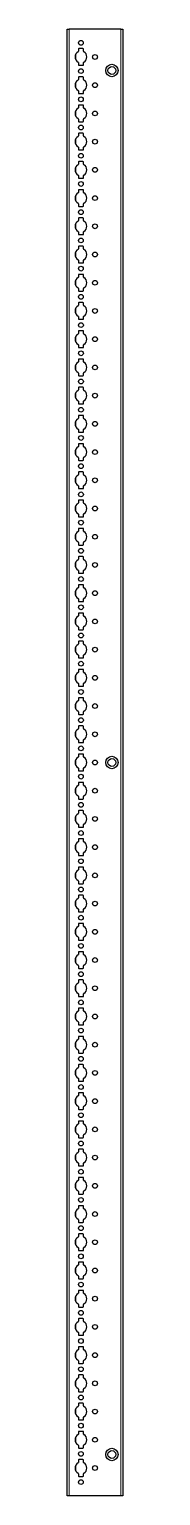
# Model space of a CAD drawing. Header units: millimetres. Extents: x -199 to 2881, y -1547 to 1507.
# Drawn here: x 2831 to 2881, y -852 to 447 of the extents above; entities that cross this region are included whole.
import ezdxf

# ---------------------------------------------------------------- set-up
doc = ezdxf.new("R2010")
doc.units = ezdxf.units.MM

msp = doc.modelspace()

# ---------------------------------------------------------------- linework, layer by layer
at = {"color": 7, "linetype": 'Continuous', "lineweight": 25}
for p, q in [((2831.45, -851.79), (2831.45, 447.21)), ((2831.45, 447.21), (2833.45, 447.21)), ((2879.15, 447.21), (2833.45, 447.21)), ((2879.15, 447.21), (2881.15, 447.21)), ((2881.15, 447.21), (2881.15, -851.79)), ((2841.5, 429.61), (2841.5, 427.73)), ((2845.6, 430.11), (2842, 430.11)), ((2846.1, 427.73), (2846.1, 429.61)), ((2841.5, 417.68), (2841.5, 415.81)), ((2846.1, 415.81), (2846.1, 417.68)), ((2841.5, 404.61), (2841.5, 402.73)), ((2842, 415.31), (2845.6, 415.31)), ((2845.6, 405.11), (2842, 405.11)), ((2846.1, 402.73), (2846.1, 404.61)), ((2841.5, 392.68), (2841.5, 390.81)), ((2842, 390.31), (2845.6, 390.31)), ((2846.1, 390.81), (2846.1, 392.68)), ((2841.5, 379.61), (2841.5, 377.73)), ((2845.6, 380.11), (2842, 380.11)), ((2846.1, 377.73), (2846.1, 379.61)), ((2841.5, 367.68), (2841.5, 365.81)), ((2842, 365.31), (2845.6, 365.31)), ((2846.1, 365.81), (2846.1, 367.68)), ((2841.5, 354.61), (2841.5, 352.73)), ((2845.6, 355.11), (2842, 355.11)), ((2846.1, 352.73), (2846.1, 354.61)), ((2841.5, 342.68), (2841.5, 340.81)), ((2842, 340.31), (2845.6, 340.31)), ((2846.1, 340.81), (2846.1, 342.68)), ((2841.5, 329.61), (2841.5, 327.73)), ((2845.6, 330.11), (2842, 330.11)), ((2846.1, 327.73), (2846.1, 329.61)), ((2841.5, 317.68), (2841.5, 315.81)), ((2842, 315.31), (2845.6, 315.31)), ((2846.1, 315.81), (2846.1, 317.68)), ((2841.5, 304.61), (2841.5, 302.73)), ((2845.6, 305.11), (2842, 305.11)), ((2846.1, 302.73), (2846.1, 304.61)), ((2841.5, 292.68), (2841.5, 290.81)), ((2842, 290.31), (2845.6, 290.31)), ((2846.1, 290.81), (2846.1, 292.68)), ((2841.5, 279.61), (2841.5, 277.73)), ((2845.6, 280.11), (2842, 280.11)), ((2846.1, 277.73), (2846.1, 279.61)), ((2841.5, 267.68), (2841.5, 265.81)), ((2842, 265.31), (2845.6, 265.31)), ((2846.1, 265.81), (2846.1, 267.68)), ((2841.5, 254.61), (2841.5, 252.73)), ((2845.6, 255.11), (2842, 255.11)), ((2846.1, 252.73), (2846.1, 254.61)), ((2841.5, 242.68), (2841.5, 240.81)), ((2842, 240.31), (2845.6, 240.31)), ((2846.1, 240.81), (2846.1, 242.68)), ((2841.5, 229.61), (2841.5, 227.73)), ((2845.6, 230.11), (2842, 230.11)), ((2846.1, 227.73), (2846.1, 229.61)), ((2841.5, 217.68), (2841.5, 215.81)), ((2842, 215.31), (2845.6, 215.31)), ((2846.1, 215.81), (2846.1, 217.68)), ((2841.5, 204.61), (2841.5, 202.73)), ((2845.6, 205.11), (2842, 205.11)), ((2846.1, 202.73), (2846.1, 204.61)), ((2841.5, 192.68), (2841.5, 190.81)), ((2842, 190.31), (2845.6, 190.31)), ((2846.1, 190.81), (2846.1, 192.68)), ((2841.5, 179.61), (2841.5, 177.73)), ((2845.6, 180.11), (2842, 180.11)), ((2846.1, 177.73), (2846.1, 179.61)), ((2841.5, 167.68), (2841.5, 165.81)), ((2842, 165.31), (2845.6, 165.31)), ((2846.1, 165.81), (2846.1, 167.68)), ((2841.5, 154.61), (2841.5, 152.73)), ((2845.6, 155.11), (2842, 155.11)), ((2846.1, 152.73), (2846.1, 154.61)), ((2841.5, 142.68), (2841.5, 140.81)), ((2842, 140.31), (2845.6, 140.31)), ((2845.6, 130.11), (2842, 130.11)), ((2846.1, 140.81), (2846.1, 142.68)), ((2841.5, 129.61), (2841.5, 127.73)), ((2841.5, 117.68), (2841.5, 115.81)), ((2846.1, 127.73), (2846.1, 129.61)), ((2846.1, 115.81), (2846.1, 117.68)), ((2841.5, 104.61), (2841.5, 102.73)), ((2842, 115.31), (2845.6, 115.31)), ((2845.6, 105.11), (2842, 105.11)), ((2846.1, 102.73), (2846.1, 104.61)), ((2841.5, 92.68), (2841.5, 90.81)), ((2846.1, 90.81), (2846.1, 92.68)), ((2841.5, 79.61), (2841.5, 77.73)), ((2842, 90.31), (2845.6, 90.31)), ((2845.6, 80.11), (2842, 80.11)), ((2846.1, 77.73), (2846.1, 79.61)), ((2841.5, 67.68), (2841.5, 65.81)), ((2842, 65.31), (2845.6, 65.31)), ((2846.1, 65.81), (2846.1, 67.68)), ((2841.5, 54.61), (2841.5, 52.73)), ((2845.6, 55.11), (2842, 55.11)), ((2846.1, 52.73), (2846.1, 54.61)), ((2841.5, 42.68), (2841.5, 40.81)), ((2842, 40.31), (2845.6, 40.31)), ((2846.1, 40.81), (2846.1, 42.68)), ((2841.5, 29.61), (2841.5, 27.73)), ((2845.6, 30.11), (2842, 30.11)), ((2846.1, 27.73), (2846.1, 29.61)), ((2841.5, 17.68), (2841.5, 15.81)), ((2842, 15.31), (2845.6, 15.31)), ((2846.1, 15.81), (2846.1, 17.68)), ((2841.5, 4.61), (2841.5, 2.73)), ((2845.6, 5.11), (2842, 5.11)), ((2846.1, 2.73), (2846.1, 4.61)), ((2841.5, -7.32), (2841.5, -9.19)), ((2842, -9.69), (2845.6, -9.69)), ((2846.1, -9.19), (2846.1, -7.32)), ((2841.5, -20.39), (2841.5, -22.27)), ((2845.6, -19.89), (2842, -19.89)), ((2846.1, -22.27), (2846.1, -20.39)), ((2841.5, -32.32), (2841.5, -34.19)), ((2842, -34.69), (2845.6, -34.69)), ((2846.1, -34.19), (2846.1, -32.32)), ((2841.5, -45.39), (2841.5, -47.27)), ((2845.6, -44.89), (2842, -44.89)), ((2846.1, -47.27), (2846.1, -45.39)), ((2841.5, -57.32), (2841.5, -59.19)), ((2842, -59.69), (2845.6, -59.69)), ((2846.1, -59.19), (2846.1, -57.32)), ((2841.5, -70.39), (2841.5, -72.27)), ((2845.6, -69.89), (2842, -69.89)), ((2846.1, -72.27), (2846.1, -70.39)), ((2841.5, -82.32), (2841.5, -84.19)), ((2842, -84.69), (2845.6, -84.69)), ((2846.1, -84.19), (2846.1, -82.32)), ((2841.5, -95.39), (2841.5, -97.27)), ((2845.6, -94.89), (2842, -94.89)), ((2846.1, -97.27), (2846.1, -95.39)), ((2841.5, -107.32), (2841.5, -109.19)), ((2842, -109.69), (2845.6, -109.69)), ((2846.1, -109.19), (2846.1, -107.32)), ((2841.5, -120.39), (2841.5, -122.27)), ((2845.6, -119.89), (2842, -119.89)), ((2846.1, -122.27), (2846.1, -120.39)), ((2841.5, -132.32), (2841.5, -134.19)), ((2842, -134.69), (2845.6, -134.69)), ((2846.1, -134.19), (2846.1, -132.32)), ((2841.5, -145.39), (2841.5, -147.27)), ((2845.6, -144.89), (2842, -144.89)), ((2846.1, -147.27), (2846.1, -145.39)), ((2841.5, -157.32), (2841.5, -159.19)), ((2842, -159.69), (2845.6, -159.69)), ((2846.1, -159.19), (2846.1, -157.32)), ((2841.5, -170.39), (2841.5, -172.27)), ((2845.6, -169.89), (2842, -169.89)), ((2846.1, -172.27), (2846.1, -170.39)), ((2841.5, -182.32), (2841.5, -184.19)), ((2842, -184.69), (2845.6, -184.69)), ((2846.1, -184.19), (2846.1, -182.32)), ((2841.5, -195.39), (2841.5, -197.27)), ((2841.5, -207.32), (2841.5, -209.19)), ((2845.6, -194.89), (2842, -194.89)), ((2846.1, -197.27), (2846.1, -195.39)), ((2846.1, -209.19), (2846.1, -207.32)), ((2841.5, -220.39), (2841.5, -222.27)), ((2842, -209.69), (2845.6, -209.69)), ((2845.6, -219.89), (2842, -219.89)), ((2846.1, -222.27), (2846.1, -220.39)), ((2841.5, -232.32), (2841.5, -234.19)), ((2846.1, -234.19), (2846.1, -232.32)), ((2841.5, -245.39), (2841.5, -247.27)), ((2842, -234.69), (2845.6, -234.69)), ((2845.6, -244.89), (2842, -244.89)), ((2846.1, -247.27), (2846.1, -245.39)), ((2841.5, -257.32), (2841.5, -259.19)), ((2842, -259.69), (2845.6, -259.69)), ((2846.1, -259.19), (2846.1, -257.32)), ((2841.5, -270.39), (2841.5, -272.27)), ((2845.6, -269.89), (2842, -269.89)), ((2846.1, -272.27), (2846.1, -270.39)), ((2841.5, -282.32), (2841.5, -284.19)), ((2842, -284.69), (2845.6, -284.69)), ((2846.1, -284.19), (2846.1, -282.32)), ((2841.5, -295.39), (2841.5, -297.27)), ((2845.6, -294.89), (2842, -294.89)), ((2846.1, -297.27), (2846.1, -295.39)), ((2841.5, -307.32), (2841.5, -309.19)), ((2842, -309.69), (2845.6, -309.69)), ((2846.1, -309.19), (2846.1, -307.32)), ((2841.5, -320.39), (2841.5, -322.27)), ((2845.6, -319.89), (2842, -319.89)), ((2846.1, -322.27), (2846.1, -320.39)), ((2841.5, -332.32), (2841.5, -334.19)), ((2842, -334.69), (2845.6, -334.69)), ((2846.1, -334.19), (2846.1, -332.32)), ((2841.5, -345.39), (2841.5, -347.27)), ((2845.6, -344.89), (2842, -344.89)), ((2846.1, -347.27), (2846.1, -345.39)), ((2841.5, -357.32), (2841.5, -359.19)), ((2842, -359.69), (2845.6, -359.69)), ((2846.1, -359.19), (2846.1, -357.32)), ((2841.5, -370.39), (2841.5, -372.27)), ((2845.6, -369.89), (2842, -369.89)), ((2846.1, -372.27), (2846.1, -370.39)), ((2841.5, -382.32), (2841.5, -384.19)), ((2842, -384.69), (2845.6, -384.69)), ((2846.1, -384.19), (2846.1, -382.32)), ((2841.5, -395.39), (2841.5, -397.27)), ((2845.6, -394.89), (2842, -394.89)), ((2846.1, -397.27), (2846.1, -395.39)), ((2841.5, -407.32), (2841.5, -409.19)), ((2842, -409.69), (2845.6, -409.69)), ((2846.1, -409.19), (2846.1, -407.32)), ((2841.5, -420.39), (2841.5, -422.27)), ((2845.6, -419.89), (2842, -419.89)), ((2846.1, -422.27), (2846.1, -420.39)), ((2841.5, -432.32), (2841.5, -434.19)), ((2842, -434.69), (2845.6, -434.69)), ((2846.1, -434.19), (2846.1, -432.32)), ((2841.5, -445.39), (2841.5, -447.27)), ((2845.6, -444.89), (2842, -444.89)), ((2846.1, -447.27), (2846.1, -445.39)), ((2841.5, -457.32), (2841.5, -459.19)), ((2842, -459.69), (2845.6, -459.69)), ((2846.1, -459.19), (2846.1, -457.32)), ((2841.5, -470.39), (2841.5, -472.27)), ((2845.6, -469.89), (2842, -469.89)), ((2846.1, -472.27), (2846.1, -470.39)), ((2841.5, -482.32), (2841.5, -484.19)), ((2842, -484.69), (2845.6, -484.69)), ((2846.1, -484.19), (2846.1, -482.32)), ((2841.5, -495.39), (2841.5, -497.27)), ((2845.6, -494.89), (2842, -494.89)), ((2846.1, -497.27), (2846.1, -495.39)), ((2841.5, -507.32), (2841.5, -509.19)), ((2842, -509.69), (2845.6, -509.69)), ((2846.1, -509.19), (2846.1, -507.32)), ((2841.5, -520.39), (2841.5, -522.27)), ((2841.5, -532.32), (2841.5, -534.19)), ((2845.6, -519.89), (2842, -519.89)), ((2846.1, -522.27), (2846.1, -520.39)), ((2846.1, -534.19), (2846.1, -532.32)), ((2841.5, -545.39), (2841.5, -547.27)), ((2842, -534.69), (2845.6, -534.69)), ((2845.6, -544.89), (2842, -544.89)), ((2846.1, -547.27), (2846.1, -545.39)), ((2841.5, -557.32), (2841.5, -559.19)), ((2846.1, -559.19), (2846.1, -557.32)), ((2841.5, -570.39), (2841.5, -572.27)), ((2842, -559.69), (2845.6, -559.69)), ((2845.6, -569.89), (2842, -569.89)), ((2846.1, -572.27), (2846.1, -570.39)), ((2841.5, -582.32), (2841.5, -584.19)), ((2846.1, -584.19), (2846.1, -582.32)), ((2841.5, -595.39), (2841.5, -597.27)), ((2842, -584.69), (2845.6, -584.69)), ((2845.6, -594.89), (2842, -594.89)), ((2846.1, -597.27), (2846.1, -595.39)), ((2841.5, -607.32), (2841.5, -609.19)), ((2842, -609.69), (2845.6, -609.69)), ((2846.1, -609.19), (2846.1, -607.32)), ((2841.5, -620.39), (2841.5, -622.27)), ((2845.6, -619.89), (2842, -619.89)), ((2846.1, -622.27), (2846.1, -620.39)), ((2841.5, -632.32), (2841.5, -634.19)), ((2842, -634.69), (2845.6, -634.69)), ((2846.1, -634.19), (2846.1, -632.32)), ((2841.5, -645.39), (2841.5, -647.27)), ((2845.6, -644.89), (2842, -644.89)), ((2846.1, -647.27), (2846.1, -645.39)), ((2841.5, -657.32), (2841.5, -659.19)), ((2842, -659.69), (2845.6, -659.69)), ((2846.1, -659.19), (2846.1, -657.32)), ((2841.5, -670.39), (2841.5, -672.27)), ((2845.6, -669.89), (2842, -669.89)), ((2846.1, -672.27), (2846.1, -670.39)), ((2841.5, -682.32), (2841.5, -684.19)), ((2842, -684.69), (2845.6, -684.69)), ((2846.1, -684.19), (2846.1, -682.32)), ((2841.5, -695.39), (2841.5, -697.27)), ((2845.6, -694.89), (2842, -694.89)), ((2846.1, -697.27), (2846.1, -695.39)), ((2841.5, -707.32), (2841.5, -709.19)), ((2842, -709.69), (2845.6, -709.69)), ((2846.1, -709.19), (2846.1, -707.32)), ((2841.5, -720.39), (2841.5, -722.27)), ((2845.6, -719.89), (2842, -719.89)), ((2846.1, -722.27), (2846.1, -720.39)), ((2841.5, -732.32), (2841.5, -734.19)), ((2842, -734.69), (2845.6, -734.69)), ((2846.1, -734.19), (2846.1, -732.32)), ((2841.5, -745.39), (2841.5, -747.27)), ((2845.6, -744.89), (2842, -744.89)), ((2846.1, -747.27), (2846.1, -745.39)), ((2841.5, -757.32), (2841.5, -759.19)), ((2842, -759.69), (2845.6, -759.69)), ((2846.1, -759.19), (2846.1, -757.32)), ((2841.5, -770.39), (2841.5, -772.27)), ((2845.6, -769.89), (2842, -769.89)), ((2846.1, -772.27), (2846.1, -770.39)), ((2841.5, -782.32), (2841.5, -784.19)), ((2842, -784.69), (2845.6, -784.69)), ((2846.1, -784.19), (2846.1, -782.32)), ((2841.5, -795.39), (2841.5, -797.27)), ((2845.6, -794.89), (2842, -794.89)), ((2846.1, -797.27), (2846.1, -795.39)), ((2841.5, -807.32), (2841.5, -809.19)), ((2842, -809.69), (2845.6, -809.69)), ((2846.1, -809.19), (2846.1, -807.32)), ((2841.5, -820.39), (2841.5, -822.27)), ((2845.6, -819.89), (2842, -819.89)), ((2846.1, -822.27), (2846.1, -820.39)), ((2841.5, -832.32), (2841.5, -834.19)), ((2842, -834.69), (2845.6, -834.69)), ((2846.1, -834.19), (2846.1, -832.32)), ((2833.45, -851.79), (2831.45, -851.79)), ((2879.15, -851.79), (2833.45, -851.79)), ((2881.15, -851.79), (2879.15, -851.79))]:
    msp.add_line(p, q, dxfattribs=at)
at = {"color": 8, "linetype": 'Continuous', "lineweight": 18}
for p, q in [((2833.45, 447.21), (2833.45, -851.79)), ((2879.15, -851.79), (2879.15, 447.21)), ((2839.3, 425.41), (2839.3, 420)), ((2839.3, 400.41), (2839.3, 395)), ((2839.3, 375.41), (2839.3, 370)), ((2839.3, 350.41), (2839.3, 345)), ((2839.3, 325.41), (2839.3, 320)), ((2839.3, 300.41), (2839.3, 295)), ((2839.3, 275.41), (2839.3, 270)), ((2839.3, 250.41), (2839.3, 245)), ((2839.3, 225.41), (2839.3, 220)), ((2839.3, 200.41), (2839.3, 195)), ((2839.3, 175.41), (2839.3, 170)), ((2839.3, 150.41), (2839.3, 145)), ((2839.3, 125.41), (2839.3, 120)), ((2839.3, 100.41), (2839.3, 95)), ((2839.3, 75.41), (2839.3, 70)), ((2839.3, 50.41), (2839.3, 45)), ((2839.3, 25.41), (2839.3, 20)), ((2839.3, 0.41), (2839.3, -5)), ((2839.3, -24.59), (2839.3, -30)), ((2839.3, -49.59), (2839.3, -55)), ((2839.3, -74.59), (2839.3, -80)), ((2839.3, -99.59), (2839.3, -105)), ((2839.3, -124.59), (2839.3, -130)), ((2839.3, -149.59), (2839.3, -155)), ((2839.3, -174.59), (2839.3, -180)), ((2839.3, -199.59), (2839.3, -205)), ((2839.3, -224.59), (2839.3, -230)), ((2839.3, -249.59), (2839.3, -255)), ((2839.3, -274.59), (2839.3, -280)), ((2839.3, -299.59), (2839.3, -305)), ((2839.3, -324.59), (2839.3, -330)), ((2839.3, -349.59), (2839.3, -355)), ((2839.3, -374.59), (2839.3, -380)), ((2839.3, -399.59), (2839.3, -405)), ((2839.3, -424.59), (2839.3, -430)), ((2839.3, -449.59), (2839.3, -455)), ((2839.3, -474.59), (2839.3, -480)), ((2839.3, -499.59), (2839.3, -505)), ((2839.3, -524.59), (2839.3, -530)), ((2839.3, -549.59), (2839.3, -555)), ((2839.3, -574.59), (2839.3, -580)), ((2839.3, -599.59), (2839.3, -605)), ((2839.3, -624.59), (2839.3, -630)), ((2839.3, -649.59), (2839.3, -655)), ((2839.3, -674.59), (2839.3, -680)), ((2839.3, -699.59), (2839.3, -705)), ((2839.3, -724.59), (2839.3, -730)), ((2839.3, -749.59), (2839.3, -755)), ((2839.3, -774.59), (2839.3, -780)), ((2839.3, -799.59), (2839.3, -805)), ((2839.3, -824.59), (2839.3, -830))]:
    msp.add_line(p, q, dxfattribs=at)
at = {"color": 7, "linetype": 'Continuous', "lineweight": 25}
for centre, radius in [((2843.8, 435.21), 2.12), ((2856.3, 422.71), 2.12), ((2871.3, 410.71), 5.5), ((2843.8, 410.21), 2.12), ((2871.3, 410.71), 3.5), ((2856.3, 397.71), 2.12), ((2843.8, 385.21), 2.12), ((2856.3, 372.71), 2.12), ((2843.8, 360.21), 2.12), ((2856.3, 347.71), 2.12), ((2843.8, 335.21), 2.12), ((2856.3, 322.71), 2.12), ((2843.8, 310.21), 2.12), ((2856.3, 297.71), 2.12), ((2843.8, 285.21), 2.12), ((2856.3, 272.71), 2.12), ((2843.8, 260.21), 2.12), ((2856.3, 247.71), 2.12), ((2843.8, 235.21), 2.12), ((2856.3, 222.71), 2.12), ((2843.8, 210.21), 2.12), ((2856.3, 197.71), 2.12), ((2843.8, 185.21), 2.13), ((2856.3, 172.71), 2.12), ((2843.8, 160.21), 2.13), ((2856.3, 147.71), 2.12), ((2843.8, 135.21), 2.13), ((2856.3, 122.71), 2.12), ((2843.8, 110.21), 2.13), ((2856.3, 97.71), 2.12), ((2843.8, 85.21), 2.13), ((2856.3, 72.71), 2.12), ((2843.8, 60.21), 2.12), ((2856.3, 47.71), 2.12), ((2843.8, 35.21), 2.13), ((2856.3, 22.71), 2.12), ((2843.8, 10.21), 2.13), ((2843.8, -14.79), 2.13), ((2856.3, -2.29), 2.12), ((2856.3, -27.29), 2.12), ((2843.8, -39.79), 2.13), ((2856.3, -52.29), 2.12), ((2843.8, -64.79), 2.13), ((2856.3, -77.29), 2.12), ((2843.8, -89.79), 2.13), ((2856.3, -102.29), 2.12), ((2843.8, -114.79), 2.13), ((2856.3, -127.29), 2.12), ((2843.8, -139.79), 2.13), ((2856.3, -152.29), 2.12), ((2843.8, -164.79), 2.13), ((2856.3, -177.29), 2.12), ((2843.8, -189.79), 2.13), ((2856.3, -202.29), 2.12), ((2871.3, -202.29), 5.5), ((2871.3, -202.29), 3.5), ((2843.8, -214.79), 2.12), ((2856.3, -227.29), 2.12), ((2843.8, -239.79), 2.12), ((2856.3, -252.29), 2.12), ((2843.8, -264.79), 2.12), ((2856.3, -277.29), 2.12), ((2843.8, -289.79), 2.12), ((2856.3, -302.29), 2.12), ((2843.8, -314.79), 2.12), ((2843.8, -339.79), 2.12), ((2856.3, -327.29), 2.12), ((2856.3, -352.29), 2.12), ((2843.8, -364.79), 2.12), ((2856.3, -377.29), 2.12), ((2843.8, -389.79), 2.12), ((2856.3, -402.29), 2.12), ((2843.8, -414.79), 2.12), ((2856.3, -427.29), 2.12), ((2843.8, -439.79), 2.12), ((2856.3, -452.29), 2.12), ((2843.8, -464.79), 2.12), ((2856.3, -477.29), 2.12), ((2843.8, -489.79), 2.12), ((2856.3, -502.29), 2.12), ((2843.8, -514.79), 2.12), ((2856.3, -527.29), 2.12), ((2843.8, -539.79), 2.12), ((2856.3, -552.29), 2.12), ((2843.8, -564.79), 2.12), ((2856.3, -577.29), 2.12), ((2843.8, -589.79), 2.12), ((2856.3, -602.29), 2.12), ((2843.8, -614.79), 2.12), ((2856.3, -627.29), 2.12), ((2843.8, -639.79), 2.12), ((2856.3, -652.29), 2.12), ((2843.8, -664.79), 2.12), ((2856.3, -677.29), 2.12), ((2843.8, -689.79), 2.12), ((2856.3, -702.29), 2.12), ((2843.8, -714.79), 2.12), ((2856.3, -727.29), 2.12), ((2843.8, -739.79), 2.12), ((2856.3, -752.29), 2.12), ((2843.8, -764.79), 2.12), ((2856.3, -777.29), 2.12), ((2843.8, -789.79), 2.12), ((2856.3, -802.29), 2.12), ((2843.8, -814.79), 2.12), ((2871.3, -815.29), 5.5), ((2871.3, -815.29), 3.5), ((2856.3, -827.29), 2.12), ((2843.8, -839.79), 2.12)]:
    msp.add_circle(centre, radius, dxfattribs=at)
for centre, radius, start, end in [((2842, 429.61), 0.5, 90, 180), ((2845.6, 429.61), 0.5, 360, 90), ((2843.8, 422.71), 5.25, 119.14074, 240.85926), ((2841, 427.73), 0.5, 299.14074, 0), ((2841, 417.68), 0.5, 0, 60.85926), ((2842, 415.81), 0.5, 180, 270), ((2845.6, 415.81), 0.5, 270, 0), ((2846.6, 427.73), 0.5, 180, 240.85926), ((2846.6, 417.68), 0.5, 119.14074, 180), ((2843.8, 422.71), 5.25, 299.14074, 60.85926), ((2841, 402.73), 0.5, 299.14074, 0), ((2842, 404.61), 0.5, 90, 180), ((2845.6, 404.61), 0.5, 0, 90), ((2846.6, 402.73), 0.5, 180, 240.85926), ((2843.8, 397.71), 5.25, 119.14074, 240.85926), ((2841, 392.68), 0.5, 0, 60.85926), ((2842, 390.81), 0.5, 180, 270), ((2845.6, 390.81), 0.5, 270, 0), ((2846.6, 392.68), 0.5, 119.14074, 180), ((2843.8, 397.71), 5.25, 299.14074, 60.85926), ((2843.8, 372.71), 5.25, 119.14074, 240.85926), ((2841, 377.73), 0.5, 299.14074, 0), ((2842, 379.61), 0.5, 90, 180), ((2845.6, 379.61), 0.5, 0, 90), ((2846.6, 377.73), 0.5, 180, 240.85926), ((2843.8, 372.71), 5.25, 299.14074, 60.85926), ((2841, 367.68), 0.5, 0, 60.85926), ((2842, 365.81), 0.5, 180, 270), ((2845.6, 365.81), 0.5, 270, 0), ((2846.6, 367.68), 0.5, 119.14074, 180), ((2843.8, 347.71), 5.25, 119.14074, 240.85926), ((2841, 352.73), 0.5, 299.14074, 0), ((2842, 354.61), 0.5, 90, 180), ((2845.6, 354.61), 0.5, 0, 90), ((2846.6, 352.73), 0.5, 180, 240.85926), ((2843.8, 347.71), 5.25, 299.14074, 60.85926), ((2841, 342.68), 0.5, 0, 60.85926), ((2842, 340.81), 0.5, 180, 270), ((2845.6, 340.81), 0.5, 270, 0), ((2846.6, 342.68), 0.5, 119.14074, 180), ((2843.8, 322.71), 5.25, 119.14074, 240.85926), ((2841, 327.73), 0.5, 299.14074, 0), ((2842, 329.61), 0.5, 90, 180), ((2845.6, 329.61), 0.5, 0, 90), ((2846.6, 327.73), 0.5, 180, 240.85926), ((2843.8, 322.71), 5.25, 299.14074, 60.85926), ((2841, 317.68), 0.5, 0, 60.85926), ((2842, 315.81), 0.5, 180, 270), ((2845.6, 315.81), 0.5, 270, 0), ((2846.6, 317.68), 0.5, 119.14074, 180), ((2843.8, 297.71), 5.25, 119.14074, 240.85926), ((2841, 302.73), 0.5, 299.14074, 0), ((2842, 304.61), 0.5, 90, 180), ((2845.6, 304.61), 0.5, 0, 90), ((2846.6, 302.73), 0.5, 180, 240.85926), ((2843.8, 297.71), 5.25, 299.14074, 60.85926), ((2841, 292.68), 0.5, 0, 60.85926), ((2842, 290.81), 0.5, 180, 270), ((2845.6, 290.81), 0.5, 270, 0), ((2846.6, 292.68), 0.5, 119.14074, 180), ((2843.8, 272.71), 5.25, 119.14074, 240.85926), ((2841, 277.73), 0.5, 299.14074, 0), ((2842, 279.61), 0.5, 90, 180), ((2845.6, 279.61), 0.5, 0, 90), ((2846.6, 277.73), 0.5, 180, 240.85926), ((2843.8, 272.71), 5.25, 299.14074, 60.85926), ((2841, 267.68), 0.5, 0, 60.85926), ((2842, 265.81), 0.5, 180, 270), ((2845.6, 265.81), 0.5, 270, 0), ((2846.6, 267.68), 0.5, 119.14074, 180), ((2843.8, 247.71), 5.25, 119.14074, 240.85926), ((2841, 252.73), 0.5, 299.14074, 0), ((2842, 254.61), 0.5, 90, 180), ((2845.6, 254.61), 0.5, 0, 90), ((2846.6, 252.73), 0.5, 180, 240.85926), ((2843.8, 247.71), 5.25, 299.14074, 60.85926), ((2841, 242.68), 0.5, 0, 60.85926), ((2842, 240.81), 0.5, 180, 270), ((2845.6, 240.81), 0.5, 270, 0), ((2846.6, 242.68), 0.5, 119.14074, 180), ((2843.8, 222.71), 5.25, 119.14074, 240.85926), ((2841, 227.73), 0.5, 299.14074, 0), ((2842, 229.61), 0.5, 90, 180), ((2845.6, 229.61), 0.5, 0, 90), ((2846.6, 227.73), 0.5, 180, 240.85926), ((2843.8, 222.71), 5.25, 299.14074, 60.85926), ((2841, 217.68), 0.5, 0, 60.85926), ((2842, 215.81), 0.5, 180, 270), ((2845.6, 215.81), 0.5, 270, 0), ((2846.6, 217.68), 0.5, 119.14074, 180), ((2843.8, 197.71), 5.25, 119.14074, 240.85926), ((2841, 202.73), 0.5, 299.14074, 0), ((2842, 204.61), 0.5, 90, 180), ((2845.6, 204.61), 0.5, 0, 90), ((2846.6, 202.73), 0.5, 180, 240.85926), ((2843.8, 197.71), 5.25, 299.14074, 60.85926), ((2841, 192.68), 0.5, 0, 60.85926), ((2842, 190.81), 0.5, 180, 270), ((2845.6, 190.81), 0.5, 270, 0), ((2846.6, 192.68), 0.5, 119.14074, 180), ((2843.8, 172.71), 5.25, 119.14074, 240.85926), ((2841, 177.73), 0.5, 299.14074, 0), ((2842, 179.61), 0.5, 90, 180), ((2845.6, 179.61), 0.5, 0, 90), ((2846.6, 177.73), 0.5, 180, 240.85926), ((2843.8, 172.71), 5.25, 299.14074, 60.85926), ((2841, 167.68), 0.5, 0, 60.85926), ((2842, 165.81), 0.5, 180, 270), ((2845.6, 165.81), 0.5, 270, 0), ((2846.6, 167.68), 0.5, 119.14074, 180), ((2843.8, 147.71), 5.25, 119.14074, 240.85926), ((2841, 152.73), 0.5, 299.14074, 0), ((2841, 142.68), 0.5, 0, 60.85926), ((2842, 154.61), 0.5, 90, 180), ((2845.6, 154.61), 0.5, 0, 90), ((2846.6, 152.73), 0.5, 180, 240.85926), ((2846.6, 142.68), 0.5, 119.14074, 180), ((2843.8, 147.71), 5.25, 299.14074, 60.85926), ((2842, 140.81), 0.5, 180, 270), ((2842, 129.61), 0.5, 90, 180), ((2845.6, 140.81), 0.5, 270, 0), ((2845.6, 129.61), 0.5, 0, 90), ((2843.8, 122.71), 5.25, 119.14074, 240.85926), ((2841, 127.73), 0.5, 299.14074, 0), ((2841, 117.68), 0.5, 0, 60.85926), ((2846.6, 127.73), 0.5, 180, 240.85926), ((2846.6, 117.68), 0.5, 119.14074, 180), ((2843.8, 122.71), 5.25, 299.14074, 60.85926), ((2842, 115.81), 0.5, 180, 270), ((2842, 104.61), 0.5, 90, 180), ((2845.6, 115.81), 0.5, 270, 0), ((2845.6, 104.61), 0.5, 0, 90), ((2843.8, 97.71), 5.25, 119.14074, 240.85926), ((2841, 102.73), 0.5, 299.14074, 0), ((2841, 92.68), 0.5, 0, 60.85926), ((2846.6, 102.73), 0.5, 180, 240.85926), ((2846.6, 92.68), 0.5, 119.14074, 180), ((2843.8, 97.71), 5.25, 299.14074, 60.85926), ((2842, 90.81), 0.5, 180, 270), ((2842, 79.61), 0.5, 90, 180), ((2845.6, 90.81), 0.5, 270, 0), ((2845.6, 79.61), 0.5, 0, 90), ((2843.8, 72.71), 5.25, 119.14074, 240.85926), ((2841, 77.73), 0.5, 299.14074, 0), ((2841, 67.68), 0.5, 0, 60.85926), ((2842, 65.81), 0.5, 180, 270), ((2845.6, 65.81), 0.5, 270, 0), ((2846.6, 77.73), 0.5, 180, 240.85926), ((2846.6, 67.68), 0.5, 119.14074, 180), ((2843.8, 72.71), 5.25, 299.14074, 60.85926), ((2843.8, 47.71), 5.25, 119.14074, 240.85926), ((2841, 52.73), 0.5, 299.14074, 0), ((2842, 54.61), 0.5, 90, 180), ((2845.6, 54.61), 0.5, 0, 90), ((2846.6, 52.73), 0.5, 180, 240.85926), ((2843.8, 47.71), 5.25, 299.14074, 60.85926), ((2841, 42.68), 0.5, 0, 60.85926), ((2842, 40.81), 0.5, 180, 270), ((2845.6, 40.81), 0.5, 270, 0), ((2846.6, 42.68), 0.5, 119.14074, 180), ((2843.8, 22.71), 5.25, 119.14074, 240.85926), ((2841, 27.73), 0.5, 299.14074, 0), ((2842, 29.61), 0.5, 90, 180), ((2845.6, 29.61), 0.5, 0, 90), ((2846.6, 27.73), 0.5, 180, 240.85926), ((2843.8, 22.71), 5.25, 299.14074, 60.85926), ((2841, 17.68), 0.5, 0, 60.85926), ((2842, 15.81), 0.5, 180, 270), ((2845.6, 15.81), 0.5, 270, 0), ((2846.6, 17.68), 0.5, 119.14074, 180), ((2843.8, -2.29), 5.25, 119.14074, 240.85926), ((2841, 2.73), 0.5, 299.14074, 0), ((2842, 4.61), 0.5, 90, 180), ((2845.6, 4.61), 0.5, 0, 90), ((2846.6, 2.73), 0.5, 180, 240.85926), ((2843.8, -2.29), 5.25, 299.14074, 60.85926), ((2841, -7.32), 0.5, 0, 60.85926), ((2842, -9.19), 0.5, 180, 270), ((2845.6, -9.19), 0.5, 270, 0), ((2846.6, -7.32), 0.5, 119.14074, 180), ((2843.8, -27.29), 5.25, 119.14074, 240.85926), ((2841, -22.27), 0.5, 299.14074, 0), ((2842, -20.39), 0.5, 90, 180), ((2845.6, -20.39), 0.5, 0, 90), ((2846.6, -22.27), 0.5, 180, 240.85926), ((2843.8, -27.29), 5.25, 299.14074, 60.85926), ((2841, -32.32), 0.5, 0, 60.85926), ((2842, -34.19), 0.5, 180, 270), ((2845.6, -34.19), 0.5, 270, 0), ((2846.6, -32.32), 0.5, 119.14074, 180), ((2843.8, -52.29), 5.25, 119.14074, 240.85926), ((2841, -47.27), 0.5, 299.14074, 0), ((2842, -45.39), 0.5, 90, 180), ((2845.6, -45.39), 0.5, 0, 90), ((2846.6, -47.27), 0.5, 180, 240.85926), ((2843.8, -52.29), 5.25, 299.14074, 60.85926), ((2841, -57.32), 0.5, 0, 60.85926), ((2842, -59.19), 0.5, 180, 270), ((2845.6, -59.19), 0.5, 270, 0), ((2846.6, -57.32), 0.5, 119.14074, 180), ((2843.8, -77.29), 5.25, 119.14074, 240.85926), ((2841, -72.27), 0.5, 299.14074, 0), ((2842, -70.39), 0.5, 90, 180), ((2845.6, -70.39), 0.5, 0, 90), ((2846.6, -72.27), 0.5, 180, 240.85926), ((2843.8, -77.29), 5.25, 299.14074, 60.85926), ((2841, -82.32), 0.5, 0, 60.85926), ((2842, -84.19), 0.5, 180, 270), ((2845.6, -84.19), 0.5, 270, 0), ((2846.6, -82.32), 0.5, 119.14074, 180), ((2843.8, -102.29), 5.25, 119.14074, 240.85926), ((2841, -97.27), 0.5, 299.14074, 0), ((2842, -95.39), 0.5, 90, 180), ((2845.6, -95.39), 0.5, 0, 90), ((2846.6, -97.27), 0.5, 180, 240.85926), ((2843.8, -102.29), 5.25, 299.14074, 60.85926), ((2841, -107.32), 0.5, 0, 60.85926), ((2842, -109.19), 0.5, 180, 270), ((2845.6, -109.19), 0.5, 270, 0), ((2846.6, -107.32), 0.5, 119.14074, 180), ((2843.8, -127.29), 5.25, 119.14074, 240.85926), ((2841, -122.27), 0.5, 299.14074, 0), ((2842, -120.39), 0.5, 90, 180), ((2845.6, -120.39), 0.5, 0, 90), ((2846.6, -122.27), 0.5, 180, 240.85926), ((2843.8, -127.29), 5.25, 299.14074, 60.85926), ((2841, -132.32), 0.5, 0, 60.85926), ((2842, -134.19), 0.5, 180, 270), ((2845.6, -134.19), 0.5, 270, 0), ((2846.6, -132.32), 0.5, 119.14074, 180), ((2843.8, -152.29), 5.25, 119.14074, 240.85926), ((2841, -147.27), 0.5, 299.14074, 0), ((2842, -145.39), 0.5, 90, 180), ((2845.6, -145.39), 0.5, 0, 90), ((2846.6, -147.27), 0.5, 180, 240.85926), ((2843.8, -152.29), 5.25, 299.14074, 60.85926), ((2841, -157.32), 0.5, 0, 60.85926), ((2842, -159.19), 0.5, 180, 270), ((2845.6, -159.19), 0.5, 270, 0), ((2846.6, -157.32), 0.5, 119.14074, 180), ((2843.8, -177.29), 5.25, 119.14074, 240.85926), ((2841, -172.27), 0.5, 299.14074, 0), ((2842, -170.39), 0.5, 90, 180), ((2845.6, -170.39), 0.5, 0, 90), ((2846.6, -172.27), 0.5, 180, 240.85926), ((2843.8, -177.29), 5.25, 299.14074, 60.85926), ((2841, -182.32), 0.5, 0, 60.85926), ((2842, -184.19), 0.5, 180, 270), ((2845.6, -184.19), 0.5, 270, 0), ((2846.6, -182.32), 0.5, 119.14074, 180), ((2843.8, -202.29), 5.25, 119.14074, 240.85926), ((2841, -197.27), 0.5, 299.14074, 0), ((2841, -207.32), 0.5, 0, 60.85926), ((2842, -195.39), 0.5, 90, 180), ((2845.6, -195.39), 0.5, 0, 90), ((2846.6, -197.27), 0.5, 180, 240.85926), ((2846.6, -207.32), 0.5, 119.14074, 180), ((2843.8, -202.29), 5.25, 299.14074, 60.85926), ((2842, -209.19), 0.5, 180, 270), ((2842, -220.39), 0.5, 90, 180), ((2845.6, -209.19), 0.5, 270, 0), ((2845.6, -220.39), 0.5, 0, 90), ((2843.8, -227.29), 5.25, 119.14074, 240.85926), ((2841, -222.27), 0.5, 299.14074, 0), ((2841, -232.32), 0.5, 0, 60.85926), ((2846.6, -222.27), 0.5, 180, 240.85926), ((2846.6, -232.32), 0.5, 119.14074, 180), ((2843.8, -227.29), 5.25, 299.14074, 60.85926), ((2842, -234.19), 0.5, 180, 270), ((2842, -245.39), 0.5, 90, 180), ((2845.6, -234.19), 0.5, 270, 0), ((2845.6, -245.39), 0.5, 0, 90), ((2843.8, -252.29), 5.25, 119.14074, 240.85926), ((2841, -247.27), 0.5, 299.14074, 0), ((2841, -257.32), 0.5, 0, 60.85926), ((2842, -259.19), 0.5, 180, 270), ((2845.6, -259.19), 0.5, 270, 0), ((2846.6, -247.27), 0.5, 180, 240.85926), ((2846.6, -257.32), 0.5, 119.14074, 180), ((2843.8, -252.29), 5.25, 299.14074, 60.85926), ((2843.8, -277.29), 5.25, 119.14074, 240.85926), ((2841, -272.27), 0.5, 299.14074, 0), ((2842, -270.39), 0.5, 90, 180), ((2845.6, -270.39), 0.5, 0, 90), ((2846.6, -272.27), 0.5, 180, 240.85926), ((2843.8, -277.29), 5.25, 299.14074, 60.85926), ((2841, -282.32), 0.5, 0, 60.85926), ((2842, -284.19), 0.5, 180, 270), ((2845.6, -284.19), 0.5, 270, 0), ((2846.6, -282.32), 0.5, 119.14074, 180), ((2843.8, -302.29), 5.25, 119.14074, 240.85926), ((2841, -297.27), 0.5, 299.14074, 0), ((2842, -295.39), 0.5, 90, 180), ((2845.6, -295.39), 0.5, 0, 90), ((2846.6, -297.27), 0.5, 180, 240.85926), ((2843.8, -302.29), 5.25, 299.14074, 60.85926), ((2841, -307.32), 0.5, 0, 60.85926), ((2842, -309.19), 0.5, 180, 270), ((2845.6, -309.19), 0.5, 270, 0), ((2846.6, -307.32), 0.5, 119.14074, 180), ((2843.8, -327.29), 5.25, 119.14074, 240.85926), ((2841, -322.27), 0.5, 299.14074, 0), ((2842, -320.39), 0.5, 90, 180), ((2845.6, -320.39), 0.5, 0, 90), ((2846.6, -322.27), 0.5, 180, 240.85926), ((2843.8, -327.29), 5.25, 299.14074, 60.85926), ((2841, -332.32), 0.5, 0, 60.85926), ((2842, -334.19), 0.5, 180, 270), ((2845.6, -334.19), 0.5, 270, 0), ((2846.6, -332.32), 0.5, 119.14074, 180), ((2843.8, -352.29), 5.25, 119.14074, 240.85926), ((2841, -347.27), 0.5, 299.14074, 0), ((2842, -345.39), 0.5, 90, 180), ((2845.6, -345.39), 0.5, 0, 90), ((2846.6, -347.27), 0.5, 180, 240.85926), ((2843.8, -352.29), 5.25, 299.14074, 60.85926), ((2841, -357.32), 0.5, 0, 60.85926), ((2842, -359.19), 0.5, 180, 270), ((2845.6, -359.19), 0.5, 270, 0), ((2846.6, -357.32), 0.5, 119.14074, 180), ((2843.8, -377.29), 5.25, 119.14074, 240.85926), ((2841, -372.27), 0.5, 299.14074, 0), ((2842, -370.39), 0.5, 90, 180), ((2845.6, -370.39), 0.5, 0, 90), ((2846.6, -372.27), 0.5, 180, 240.85926), ((2843.8, -377.29), 5.25, 299.14074, 60.85926), ((2841, -382.32), 0.5, 0, 60.85926), ((2842, -384.19), 0.5, 180, 270), ((2845.6, -384.19), 0.5, 270, 0), ((2846.6, -382.32), 0.5, 119.14074, 180), ((2843.8, -402.29), 5.25, 119.14074, 240.85926), ((2841, -397.27), 0.5, 299.14074, 0), ((2842, -395.39), 0.5, 90, 180), ((2845.6, -395.39), 0.5, 0, 90), ((2846.6, -397.27), 0.5, 180, 240.85926), ((2843.8, -402.29), 5.25, 299.14074, 60.85926), ((2841, -407.32), 0.5, 0, 60.85926), ((2842, -409.19), 0.5, 180, 270), ((2845.6, -409.19), 0.5, 270, 0), ((2846.6, -407.32), 0.5, 119.14074, 180), ((2843.8, -427.29), 5.25, 119.14074, 240.85926), ((2841, -422.27), 0.5, 299.14074, 0), ((2842, -420.39), 0.5, 90, 180), ((2845.6, -420.39), 0.5, 0, 90), ((2846.6, -422.27), 0.5, 180, 240.85926), ((2843.8, -427.29), 5.25, 299.14074, 60.85926), ((2841, -432.32), 0.5, 0, 60.85926), ((2842, -434.19), 0.5, 180, 270), ((2845.6, -434.19), 0.5, 270, 0), ((2846.6, -432.32), 0.5, 119.14074, 180), ((2843.8, -452.29), 5.25, 119.14074, 240.85926), ((2841, -447.27), 0.5, 299.14074, 0), ((2842, -445.39), 0.5, 90, 180), ((2845.6, -445.39), 0.5, 0, 90), ((2846.6, -447.27), 0.5, 180, 240.85926), ((2843.8, -452.29), 5.25, 299.14074, 60.85926), ((2841, -457.32), 0.5, 0, 60.85926), ((2842, -459.19), 0.5, 180, 270), ((2845.6, -459.19), 0.5, 270, 0), ((2846.6, -457.32), 0.5, 119.14074, 180), ((2843.8, -477.29), 5.25, 119.14074, 240.85926), ((2841, -472.27), 0.5, 299.14074, 0), ((2842, -470.39), 0.5, 90, 180), ((2845.6, -470.39), 0.5, 0, 90), ((2846.6, -472.27), 0.5, 180, 240.85926), ((2843.8, -477.29), 5.25, 299.14074, 60.85926), ((2841, -482.32), 0.5, 0, 60.85926), ((2842, -484.19), 0.5, 180, 270), ((2845.6, -484.19), 0.5, 270, 0), ((2846.6, -482.32), 0.5, 119.14074, 180), ((2843.8, -502.29), 5.25, 119.14074, 240.85926), ((2841, -497.27), 0.5, 299.14074, 0), ((2842, -495.39), 0.5, 90, 180), ((2845.6, -495.39), 0.5, 0, 90), ((2846.6, -497.27), 0.5, 180, 240.85926), ((2843.8, -502.29), 5.25, 299.14074, 60.85926), ((2841, -507.32), 0.5, 0, 60.85926), ((2842, -509.19), 0.5, 180, 270), ((2845.6, -509.19), 0.5, 270, 0), ((2846.6, -507.32), 0.5, 119.14074, 180), ((2843.8, -527.29), 5.25, 119.14074, 240.85926), ((2841, -522.27), 0.5, 299.14074, 0), ((2841, -532.32), 0.5, 0, 60.85926), ((2842, -520.39), 0.5, 90, 180), ((2845.6, -520.39), 0.5, 0, 90), ((2846.6, -522.27), 0.5, 180, 240.85926), ((2846.6, -532.32), 0.5, 119.14074, 180), ((2843.8, -527.29), 5.25, 299.14074, 60.85926), ((2842, -534.19), 0.5, 180, 270), ((2842, -545.39), 0.5, 90, 180), ((2845.6, -534.19), 0.5, 270, 0), ((2845.6, -545.39), 0.5, 0, 90), ((2843.8, -552.29), 5.25, 119.14074, 240.85926), ((2841, -547.27), 0.5, 299.14074, 0), ((2841, -557.32), 0.5, 0, 60.85926), ((2846.6, -547.27), 0.5, 180, 240.85926), ((2846.6, -557.32), 0.5, 119.14074, 180), ((2843.8, -552.29), 5.25, 299.14074, 60.85926), ((2842, -559.19), 0.5, 180, 270), ((2842, -570.39), 0.5, 90, 180), ((2845.6, -559.19), 0.5, 270, 0), ((2845.6, -570.39), 0.5, 0, 90), ((2843.8, -577.29), 5.25, 119.14074, 240.85926), ((2841, -572.27), 0.5, 299.14074, 0), ((2841, -582.32), 0.5, 0, 60.85926), ((2842, -584.19), 0.5, 180, 270), ((2845.6, -584.19), 0.5, 270, 0), ((2846.6, -572.27), 0.5, 180, 240.85926), ((2846.6, -582.32), 0.5, 119.14074, 180), ((2843.8, -577.29), 5.25, 299.14074, 60.85926), ((2841, -597.27), 0.5, 299.14074, 0), ((2842, -595.39), 0.5, 90, 180), ((2845.6, -595.39), 0.5, 0, 90), ((2846.6, -597.27), 0.5, 180, 240.85926), ((2843.8, -602.29), 5.25, 119.14074, 240.85926), ((2841, -607.32), 0.5, 0, 60.85926), ((2842, -609.19), 0.5, 180, 270), ((2845.6, -609.19), 0.5, 270, 0), ((2846.6, -607.32), 0.5, 119.14074, 180), ((2843.8, -602.29), 5.25, 299.14074, 60.85926), ((2843.8, -627.29), 5.25, 119.14074, 240.85926), ((2841, -622.27), 0.5, 299.14074, 0), ((2842, -620.39), 0.5, 90, 180), ((2845.6, -620.39), 0.5, 0, 90), ((2846.6, -622.27), 0.5, 180, 240.85926), ((2843.8, -627.29), 5.25, 299.14074, 60.85926), ((2841, -632.32), 0.5, 0, 60.85926), ((2842, -634.19), 0.5, 180, 270), ((2845.6, -634.19), 0.5, 270, 0), ((2846.6, -632.32), 0.5, 119.14074, 180), ((2843.8, -652.29), 5.25, 119.14074, 240.85926), ((2841, -647.27), 0.5, 299.14074, 0), ((2842, -645.39), 0.5, 90, 180), ((2845.6, -645.39), 0.5, 0, 90), ((2846.6, -647.27), 0.5, 180, 240.85926), ((2843.8, -652.29), 5.25, 299.14074, 60.85926), ((2841, -657.32), 0.5, 0, 60.85926), ((2842, -659.19), 0.5, 180, 270), ((2845.6, -659.19), 0.5, 270, 0), ((2846.6, -657.32), 0.5, 119.14074, 180), ((2843.8, -677.29), 5.25, 119.14074, 240.85926), ((2841, -672.27), 0.5, 299.14074, 0), ((2842, -670.39), 0.5, 90, 180), ((2845.6, -670.39), 0.5, 0, 90), ((2846.6, -672.27), 0.5, 180, 240.85926), ((2843.8, -677.29), 5.25, 299.14074, 60.85926), ((2841, -682.32), 0.5, 0, 60.85926), ((2842, -684.19), 0.5, 180, 270), ((2845.6, -684.19), 0.5, 270, 0), ((2846.6, -682.32), 0.5, 119.14074, 180), ((2843.8, -702.29), 5.25, 119.14074, 240.85926), ((2841, -697.27), 0.5, 299.14074, 0), ((2842, -695.39), 0.5, 90, 180), ((2845.6, -695.39), 0.5, 0, 90), ((2846.6, -697.27), 0.5, 180, 240.85926), ((2843.8, -702.29), 5.25, 299.14074, 60.85926), ((2841, -707.32), 0.5, 0, 60.85926), ((2842, -709.19), 0.5, 180, 270), ((2845.6, -709.19), 0.5, 270, 0), ((2846.6, -707.32), 0.5, 119.14074, 180), ((2843.8, -727.29), 5.25, 119.14074, 240.85926), ((2841, -722.27), 0.5, 299.14074, 0), ((2842, -720.39), 0.5, 90, 180), ((2845.6, -720.39), 0.5, 0, 90), ((2846.6, -722.27), 0.5, 180, 240.85926), ((2843.8, -727.29), 5.25, 299.14074, 60.85926), ((2841, -732.32), 0.5, 0, 60.85926), ((2842, -734.19), 0.5, 180, 270), ((2845.6, -734.19), 0.5, 270, 0), ((2846.6, -732.32), 0.5, 119.14074, 180), ((2843.8, -752.29), 5.25, 119.14074, 240.85926), ((2841, -747.27), 0.5, 299.14074, 0), ((2842, -745.39), 0.5, 90, 180), ((2845.6, -745.39), 0.5, 0, 90), ((2846.6, -747.27), 0.5, 180, 240.85926), ((2843.8, -752.29), 5.25, 299.14074, 60.85926), ((2841, -757.32), 0.5, 0, 60.85926), ((2842, -759.19), 0.5, 180, 270), ((2845.6, -759.19), 0.5, 270, 0), ((2846.6, -757.32), 0.5, 119.14074, 180), ((2843.8, -777.29), 5.25, 119.14074, 240.85926), ((2841, -772.27), 0.5, 299.14074, 0), ((2842, -770.39), 0.5, 90, 180), ((2845.6, -770.39), 0.5, 0, 90), ((2846.6, -772.27), 0.5, 180, 240.85926), ((2843.8, -777.29), 5.25, 299.14074, 60.85926), ((2841, -782.32), 0.5, 0, 60.85926), ((2842, -784.19), 0.5, 180, 270), ((2845.6, -784.19), 0.5, 270, 0), ((2846.6, -782.32), 0.5, 119.14074, 180), ((2843.8, -802.29), 5.25, 119.14074, 240.85926), ((2841, -797.27), 0.5, 299.14074, 0), ((2842, -795.39), 0.5, 90, 180), ((2845.6, -795.39), 0.5, 0, 90), ((2846.6, -797.27), 0.5, 180, 240.85926), ((2843.8, -802.29), 5.25, 299.14074, 60.85926), ((2841, -807.32), 0.5, 0, 60.85926), ((2842, -809.19), 0.5, 180, 270), ((2845.6, -809.19), 0.5, 270, 0), ((2846.6, -807.32), 0.5, 119.14074, 180), ((2843.8, -827.29), 5.25, 119.14074, 240.85926), ((2841, -822.27), 0.5, 299.14074, 0), ((2842, -820.39), 0.5, 90, 180), ((2845.6, -820.39), 0.5, 0, 90), ((2846.6, -822.27), 0.5, 180, 240.85926), ((2843.8, -827.29), 5.25, 299.14074, 60.85926), ((2841, -832.32), 0.5, 0, 60.85926), ((2842, -834.19), 0.5, 180, 270), ((2845.6, -834.19), 0.5, 270, 0), ((2846.6, -832.32), 0.5, 119.14074, 180)]:
    msp.add_arc(centre, radius, start, end, dxfattribs=at)

doc.saveas('drawing.dxf')
